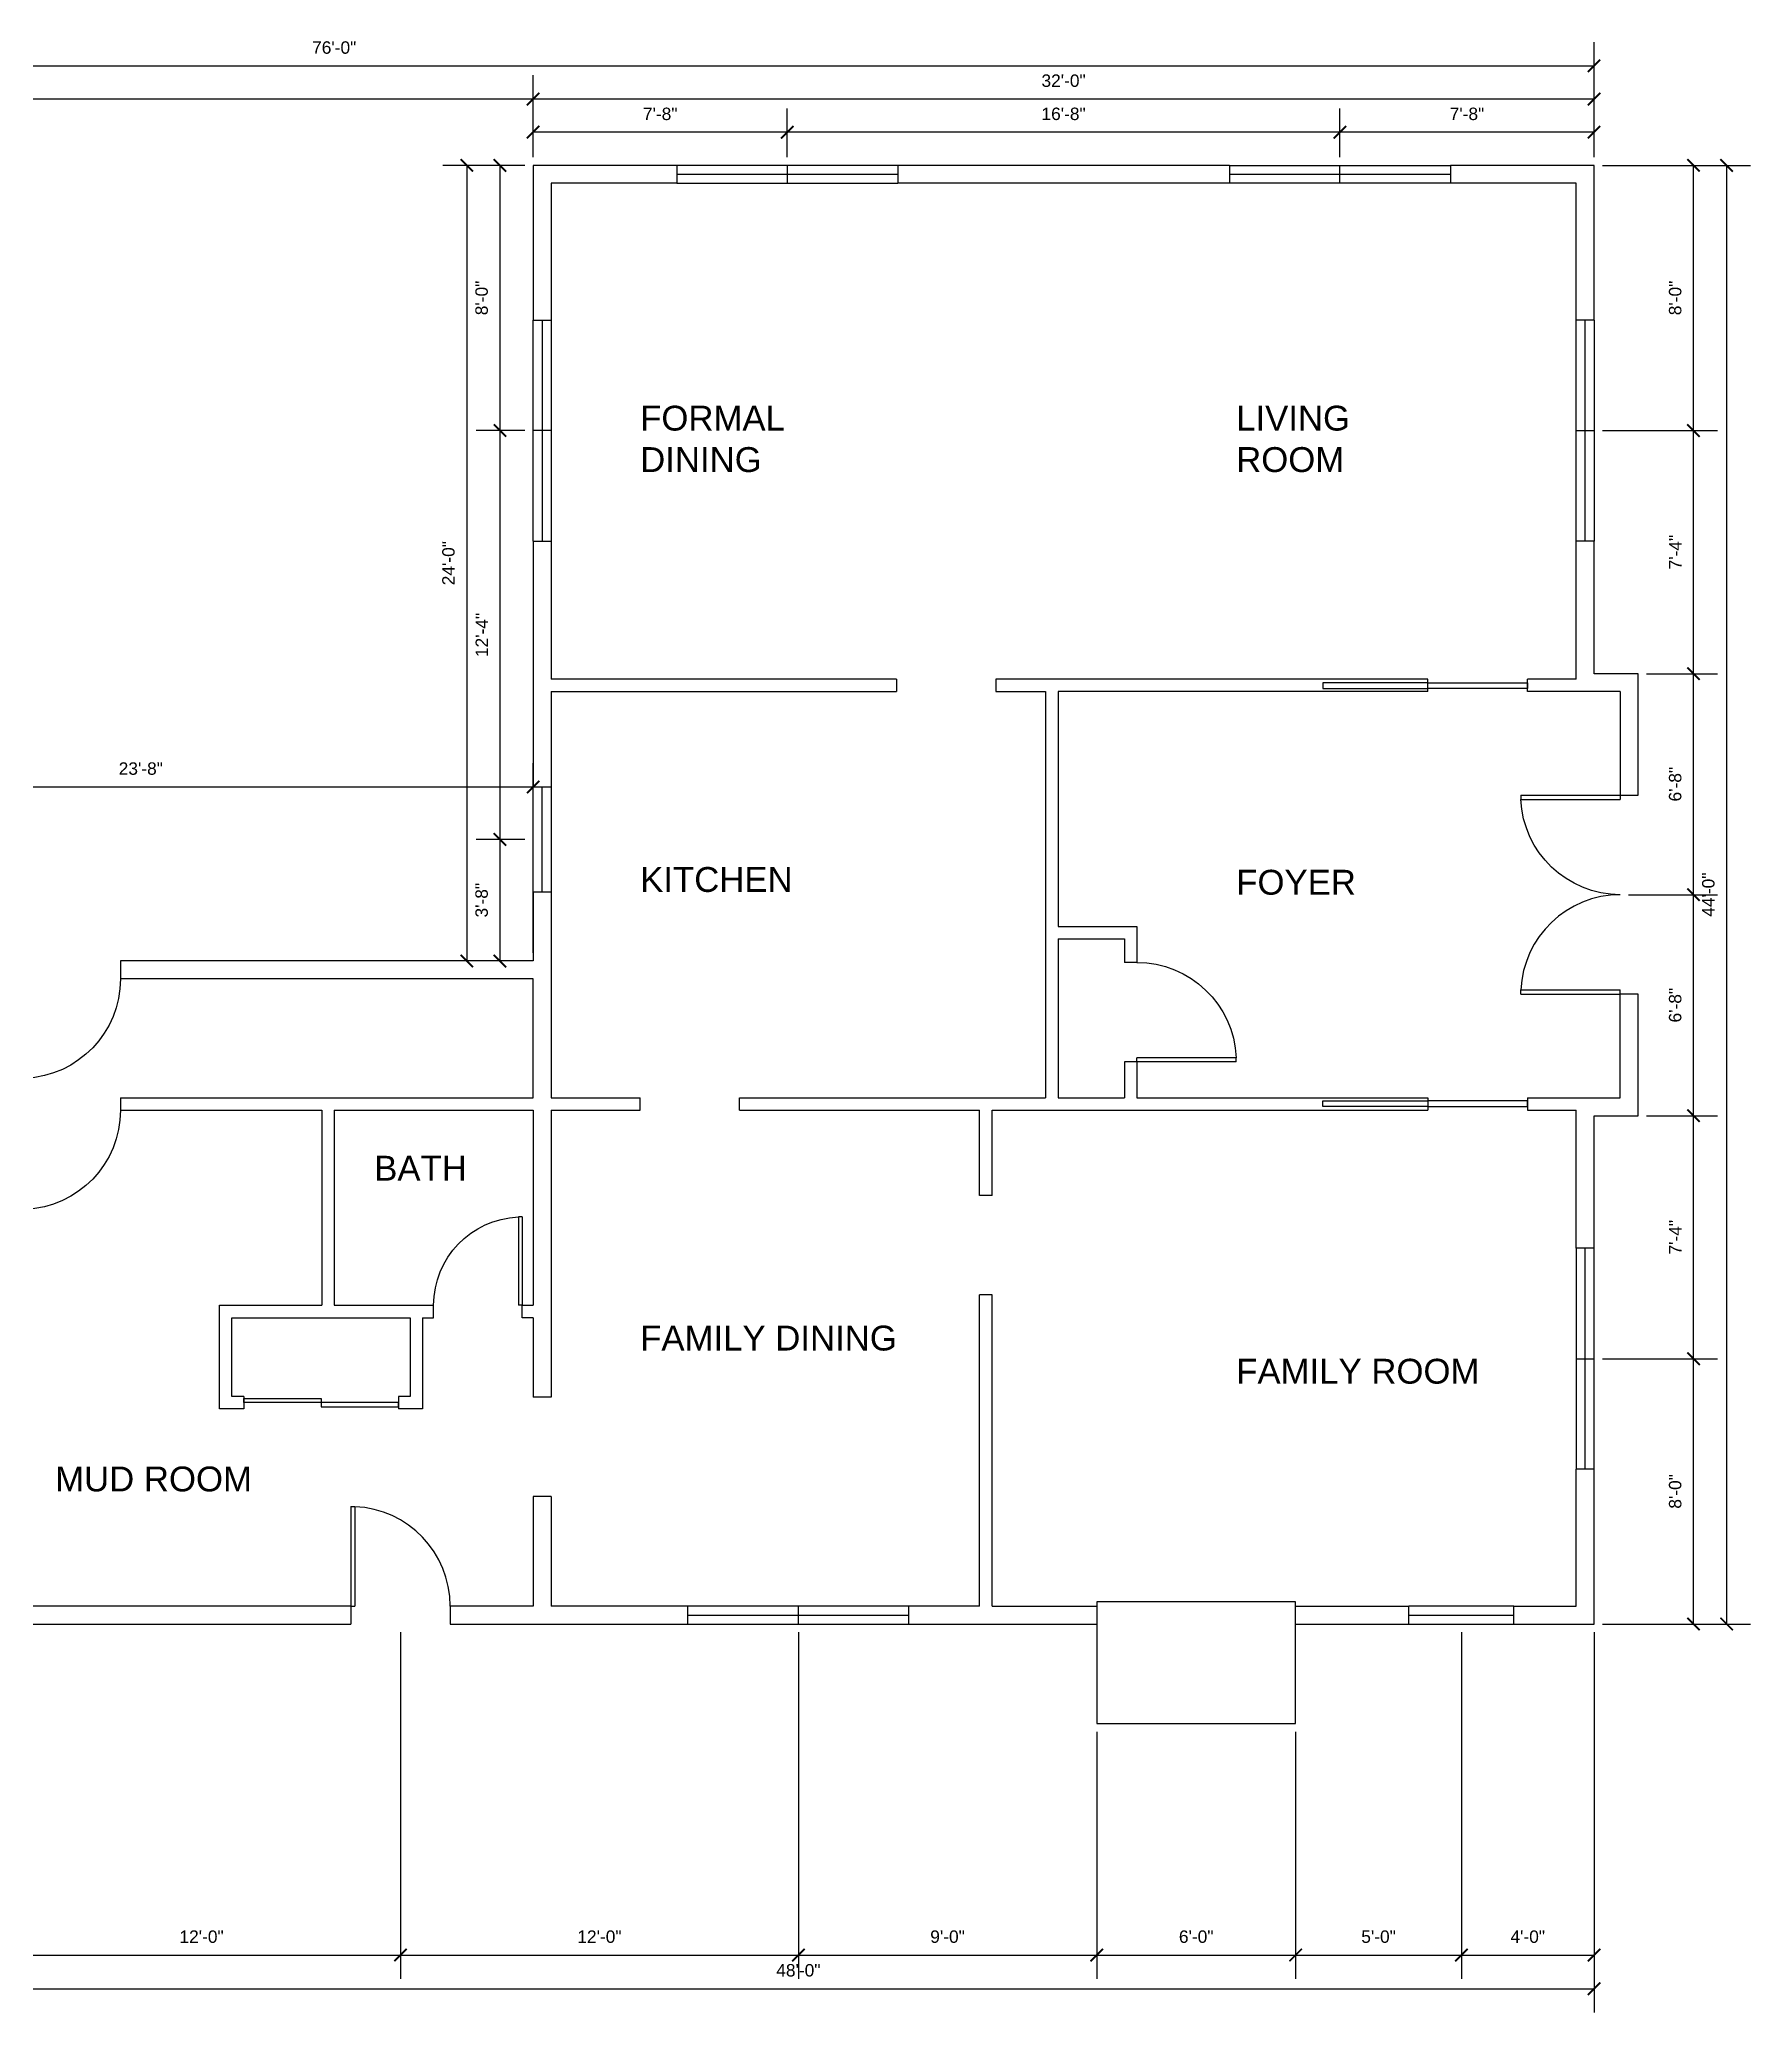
# Model space of a CAD drawing. Header units: inches. Extents: x -562 to 441, y -669 to 46.
# Drawn here: x -179 to 441, y -669 to 46 of the extents above; entities that cross this region are included whole.
import ezdxf

# ---------------------------------------------------------------- set-up
doc = ezdxf.new("R2010")
doc.units = ezdxf.units.IN
doc.header["$MEASUREMENT"] = 0
for name, color, linetype in [('a-door', 2, 'Continuous'), ('flr-1', 201, 'Continuous'), ('flr-1-a-anno-dims', 30, 'Continuous'), ('flr-1-a-anno-text', 4, 'Continuous'), ('flr-1-a-glaz', 2, 'Continuous'), ('flr-1-a-glaz-sill', 1, 'Continuous')]:
    doc.layers.add(name, color=color, linetype=linetype)
doc.styles.add('Roman', font='arial.ttf')
doc.dimstyles.get("Standard").update_dxf_attribs({"dimtxt": 0.09375, "dimasz": 0.09375, "dimexe": 0.18, "dimexo": 0.0625, "dimgap": 0.09, "dimtad": 1, "dimdec": 6, "dimzin": 3, "dimdsep": 46, "dimlunit": 4, "dimtxsty": 'Roman', "dimblk": 'ARCHTICK', "dimcen": 0.09, "dimclrd": 256, "dimclre": 256, "dimclrt": 256, "dimadec": 0, "dimazin": 0, "dimtfac": 1, "dimtdec": 6, "dimtofl": 0, "dimtmove": 2, "dimatfit": 3, "dimfxl": 1, "dimtolj": 1, "dimtzin": 0, "dimlwd": -1, "dimlwe": -1, "dimarcsym": 0})

# ---------------------------------------------------------------- blocks, each defined once
blk = doc.blocks.new('DR-36')
for p, q in [((0, 36), (0, 0)), ((0, 36), (1.5, 36)), ((1.5, 36), (1.5, 0)), ((0, 0), (1.5, 0))]:
    blk.add_line(p, q)
blk.add_arc((0, 0), 36, 0, 87.61406)
blk = doc.blocks.new('pocket-48')
for p, q in [((-36, 1.375), (-36, 3.375)), ((-36, 3.375), (0, 3.375)), ((0, 1.375), (-36, 1.375)), ((38, 3.375), (0, 3.375)), ((0, 3.375), (0, 1.375)), ((0, 1.375), (38, 1.375)), ((0, 1.375), (0, 0)), ((38, 1.375), (38, 3.375))]:
    blk.add_line(p, q)
blk = doc.blocks.new('_ArchTick')
at = {"color": 0, "linetype": 'ByBlock', "const_width": 0.15}
blk.add_lwpolyline([(-0.5, -0.5), (0.5, 0.5)], dxfattribs=at)
blk = doc.blocks.new('*D21')
at = {"layer": 'Defpoints', "color": 0, "transparency": 16777216}
for p in [(384, 36), (384, 0), (-528, -288)]:
    blk.add_point(p, dxfattribs=at)
at = {"layer": 'flr-1-a-anno-dims', "transparency": 16777216}
for p, q in [((-528, -285), (-528, 44.64)), ((384, 3), (384, 44.64)), ((-528, 36), (384, 36))]:
    blk.add_line(p, q, dxfattribs=at)
at = {"layer": 'flr-1-a-anno-dims', "transparency": 16777216, "xscale": 4.5, "yscale": 4.5, "zscale": 4.5, "rotation": 180}
blk.add_blockref('_ArchTick', (-528, 36), dxfattribs=at)
at = {"layer": 'flr-1-a-anno-dims', "transparency": 16777216, "xscale": 4.5, "yscale": 4.5, "zscale": 4.5}
blk.add_blockref('_ArchTick', (384, 36), dxfattribs=at)
at = {"layer": 'flr-1-a-anno-dims', "transparency": 16777216, "insert": (-72, 42.62), "char_height": 4.5, "attachment_point": 5, "style": 'Roman'}
blk.add_mtext('\\A1;76\'-0"', dxfattribs=at)
blk = doc.blocks.new('*D22')
at = {"layer": 'Defpoints', "color": 0, "transparency": 16777216}
for p in [(0, 24), (0, 0), (384, 0)]:
    blk.add_point(p, dxfattribs=at)
at = {"layer": 'flr-1-a-anno-dims', "transparency": 16777216}
for p, q in [((0, 3), (0, 32.64)), ((384, 3), (384, 32.64)), ((384, 24), (0, 24))]:
    blk.add_line(p, q, dxfattribs=at)
at = {"layer": 'flr-1-a-anno-dims', "transparency": 16777216, "xscale": 4.5, "yscale": 4.5, "zscale": 4.5, "rotation": 180}
blk.add_blockref('_ArchTick', (0, 24), dxfattribs=at)
at = {"layer": 'flr-1-a-anno-dims', "transparency": 16777216, "xscale": 4.5, "yscale": 4.5, "zscale": 4.5}
blk.add_blockref('_ArchTick', (384, 24), dxfattribs=at)
at = {"layer": 'flr-1-a-anno-dims', "transparency": 16777216, "insert": (192, 30.62), "char_height": 4.5, "attachment_point": 5, "style": 'Roman'}
blk.add_mtext('\\A1;32\'-0"', dxfattribs=at)
blk = doc.blocks.new('*D23')
at = {"layer": 'Defpoints', "color": 0, "transparency": 16777216}
for p in [(-528, 24), (0, 0), (-528, -288)]:
    blk.add_point(p, dxfattribs=at)
at = {"layer": 'flr-1-a-anno-dims', "transparency": 16777216}
for p, q in [((-528, -285), (-528, 32.64)), ((0, 3), (0, 32.64)), ((0, 24), (-528, 24))]:
    blk.add_line(p, q, dxfattribs=at)
at = {"layer": 'flr-1-a-anno-dims', "transparency": 16777216, "xscale": 4.5, "yscale": 4.5, "zscale": 4.5, "rotation": 180}
blk.add_blockref('_ArchTick', (-528, 24), dxfattribs=at)
at = {"layer": 'flr-1-a-anno-dims', "transparency": 16777216, "xscale": 4.5, "yscale": 4.5, "zscale": 4.5}
blk.add_blockref('_ArchTick', (0, 24), dxfattribs=at)
at = {"layer": 'flr-1-a-anno-dims', "transparency": 16777216, "insert": (-264, 30.62), "char_height": 4.5, "attachment_point": 5, "style": 'Roman'}
blk.add_mtext('\\A1;44\'-0"', dxfattribs=at)
blk = doc.blocks.new('*D24')
at = {"layer": 'Defpoints', "color": 0, "transparency": 16777216}
for p in [(292, 12), (292, 0), (384, 0)]:
    blk.add_point(p, dxfattribs=at)
at = {"layer": 'flr-1-a-anno-dims', "transparency": 16777216}
for p, q in [((292, 3), (292, 20.64)), ((384, 3), (384, 20.64)), ((384, 12), (292, 12))]:
    blk.add_line(p, q, dxfattribs=at)
at = {"layer": 'flr-1-a-anno-dims', "transparency": 16777216, "xscale": 4.5, "yscale": 4.5, "zscale": 4.5, "rotation": 180}
blk.add_blockref('_ArchTick', (292, 12), dxfattribs=at)
at = {"layer": 'flr-1-a-anno-dims', "transparency": 16777216, "xscale": 4.5, "yscale": 4.5, "zscale": 4.5}
blk.add_blockref('_ArchTick', (384, 12), dxfattribs=at)
at = {"layer": 'flr-1-a-anno-dims', "transparency": 16777216, "insert": (338, 18.62), "char_height": 4.5, "attachment_point": 5, "style": 'Roman'}
blk.add_mtext('\\A1;7\'-8"', dxfattribs=at)
blk = doc.blocks.new('*D25')
at = {"layer": 'Defpoints', "color": 0, "transparency": 16777216}
for p in [(92, 12), (92, 0), (292, 0)]:
    blk.add_point(p, dxfattribs=at)
at = {"layer": 'flr-1-a-anno-dims', "transparency": 16777216}
for p, q in [((92, 3), (92, 20.64)), ((292, 3), (292, 20.64)), ((292, 12), (92, 12))]:
    blk.add_line(p, q, dxfattribs=at)
at = {"layer": 'flr-1-a-anno-dims', "transparency": 16777216, "xscale": 4.5, "yscale": 4.5, "zscale": 4.5, "rotation": 180}
blk.add_blockref('_ArchTick', (92, 12), dxfattribs=at)
at = {"layer": 'flr-1-a-anno-dims', "transparency": 16777216, "xscale": 4.5, "yscale": 4.5, "zscale": 4.5}
blk.add_blockref('_ArchTick', (292, 12), dxfattribs=at)
at = {"layer": 'flr-1-a-anno-dims', "transparency": 16777216, "insert": (192, 18.62), "char_height": 4.5, "attachment_point": 5, "style": 'Roman'}
blk.add_mtext('\\A1;16\'-8"', dxfattribs=at)
blk = doc.blocks.new('*D26')
at = {"layer": 'Defpoints', "color": 0, "transparency": 16777216}
for p in [(0, 12), (0, 0), (92, 0)]:
    blk.add_point(p, dxfattribs=at)
at = {"layer": 'flr-1-a-anno-dims', "transparency": 16777216}
for p, q in [((0, 3), (0, 20.64)), ((92, 3), (92, 20.64)), ((92, 12), (0, 12))]:
    blk.add_line(p, q, dxfattribs=at)
at = {"layer": 'flr-1-a-anno-dims', "transparency": 16777216, "xscale": 4.5, "yscale": 4.5, "zscale": 4.5, "rotation": 180}
blk.add_blockref('_ArchTick', (0, 12), dxfattribs=at)
at = {"layer": 'flr-1-a-anno-dims', "transparency": 16777216, "xscale": 4.5, "yscale": 4.5, "zscale": 4.5}
blk.add_blockref('_ArchTick', (92, 12), dxfattribs=at)
at = {"layer": 'flr-1-a-anno-dims', "transparency": 16777216, "insert": (46, 18.62), "char_height": 4.5, "attachment_point": 5, "style": 'Roman'}
blk.add_mtext('\\A1;7\'-8"', dxfattribs=at)
blk = doc.blocks.new('*D27')
at = {"layer": 'Defpoints', "color": 0, "transparency": 16777216}
for p in [(384, 0), (384, -528), (432, -528)]:
    blk.add_point(p, dxfattribs=at)
at = {"layer": 'flr-1-a-anno-dims', "transparency": 16777216}
for p, q in [((387, 0), (440.64, 0)), ((432, 0), (432, -528)), ((387, -528), (440.64, -528))]:
    blk.add_line(p, q, dxfattribs=at)
at = {"layer": 'flr-1-a-anno-dims', "transparency": 16777216, "xscale": 4.5, "yscale": 4.5, "zscale": 4.5}
for p, rotation in [((432, 0), 90), ((432, -528), 270)]:
    blk.add_blockref('_ArchTick', p, dxfattribs=dict(at, rotation=rotation))
at = {"layer": 'flr-1-a-anno-dims', "transparency": 16777216, "insert": (425.38, -264), "char_height": 4.5, "attachment_point": 5, "rotation": 90, "style": 'Roman'}
blk.add_mtext('\\A1;44\'-0"', dxfattribs=at)
blk = doc.blocks.new('*D28')
at = {"layer": 'Defpoints', "color": 0, "transparency": 16777216}
for p in [(384, -432), (420, -432), (384, -528)]:
    blk.add_point(p, dxfattribs=at)
at = {"layer": 'flr-1-a-anno-dims', "transparency": 16777216}
for p, q in [((387, -432), (428.64, -432)), ((420, -528), (420, -432)), ((387, -528), (428.64, -528))]:
    blk.add_line(p, q, dxfattribs=at)
at = {"layer": 'flr-1-a-anno-dims', "transparency": 16777216, "xscale": 4.5, "yscale": 4.5, "zscale": 4.5}
for p, rotation in [((420, -432), 90), ((420, -528), 270)]:
    blk.add_blockref('_ArchTick', p, dxfattribs=dict(at, rotation=rotation))
at = {"layer": 'flr-1-a-anno-dims', "transparency": 16777216, "insert": (413.38, -480), "char_height": 4.5, "attachment_point": 5, "rotation": 90, "style": 'Roman'}
blk.add_mtext('\\A1;8\'-0"', dxfattribs=at)
blk = doc.blocks.new('*D29')
at = {"layer": 'Defpoints', "color": 0, "transparency": 16777216}
for p in [(400, -344), (420, -344), (384, -432)]:
    blk.add_point(p, dxfattribs=at)
at = {"layer": 'flr-1-a-anno-dims', "transparency": 16777216}
for p, q in [((403, -344), (428.64, -344)), ((420, -432), (420, -344)), ((387, -432), (428.64, -432))]:
    blk.add_line(p, q, dxfattribs=at)
at = {"layer": 'flr-1-a-anno-dims', "transparency": 16777216, "xscale": 4.5, "yscale": 4.5, "zscale": 4.5}
for p, rotation in [((420, -344), 90), ((420, -432), 270)]:
    blk.add_blockref('_ArchTick', p, dxfattribs=dict(at, rotation=rotation))
at = {"layer": 'flr-1-a-anno-dims', "transparency": 16777216, "insert": (413.43, -388), "char_height": 4.5, "attachment_point": 5, "rotation": 90, "style": 'Roman'}
blk.add_mtext('\\A1;7\'-4"', dxfattribs=at)
blk = doc.blocks.new('*D30')
at = {"layer": 'Defpoints', "color": 0, "transparency": 16777216}
for p in [(393.5, -264), (420, -264), (400, -344)]:
    blk.add_point(p, dxfattribs=at)
at = {"layer": 'flr-1-a-anno-dims', "transparency": 16777216}
for p, q in [((396.5, -264), (428.64, -264)), ((420, -344), (420, -264)), ((403, -344), (428.64, -344))]:
    blk.add_line(p, q, dxfattribs=at)
at = {"layer": 'flr-1-a-anno-dims', "transparency": 16777216, "xscale": 4.5, "yscale": 4.5, "zscale": 4.5}
for p, rotation in [((420, -264), 90), ((420, -344), 270)]:
    blk.add_blockref('_ArchTick', p, dxfattribs=dict(at, rotation=rotation))
at = {"layer": 'flr-1-a-anno-dims', "transparency": 16777216, "insert": (413.38, -304), "char_height": 4.5, "attachment_point": 5, "rotation": 90, "style": 'Roman'}
blk.add_mtext('\\A1;6\'-8"', dxfattribs=at)
blk = doc.blocks.new('*D31')
at = {"layer": 'Defpoints', "color": 0, "transparency": 16777216}
for p in [(400, -184), (420, -184), (393.5, -264)]:
    blk.add_point(p, dxfattribs=at)
at = {"layer": 'flr-1-a-anno-dims', "transparency": 16777216}
for p, q in [((403, -184), (428.64, -184)), ((420, -264), (420, -184)), ((396.5, -264), (428.64, -264))]:
    blk.add_line(p, q, dxfattribs=at)
at = {"layer": 'flr-1-a-anno-dims', "transparency": 16777216, "xscale": 4.5, "yscale": 4.5, "zscale": 4.5}
for p, rotation in [((420, -184), 90), ((420, -264), 270)]:
    blk.add_blockref('_ArchTick', p, dxfattribs=dict(at, rotation=rotation))
at = {"layer": 'flr-1-a-anno-dims', "transparency": 16777216, "insert": (413.38, -224), "char_height": 4.5, "attachment_point": 5, "rotation": 90, "style": 'Roman'}
blk.add_mtext('\\A1;6\'-8"', dxfattribs=at)
blk = doc.blocks.new('*D32')
at = {"layer": 'Defpoints', "color": 0, "transparency": 16777216}
for p in [(384, -96), (420, -96), (400, -184)]:
    blk.add_point(p, dxfattribs=at)
at = {"layer": 'flr-1-a-anno-dims', "transparency": 16777216}
for p, q in [((387, -96), (428.64, -96)), ((420, -184), (420, -96)), ((403, -184), (428.64, -184))]:
    blk.add_line(p, q, dxfattribs=at)
at = {"layer": 'flr-1-a-anno-dims', "transparency": 16777216, "xscale": 4.5, "yscale": 4.5, "zscale": 4.5}
for p, rotation in [((420, -96), 90), ((420, -184), 270)]:
    blk.add_blockref('_ArchTick', p, dxfattribs=dict(at, rotation=rotation))
at = {"layer": 'flr-1-a-anno-dims', "transparency": 16777216, "insert": (413.43, -140), "char_height": 4.5, "attachment_point": 5, "rotation": 90, "style": 'Roman'}
blk.add_mtext('\\A1;7\'-4"', dxfattribs=at)
blk = doc.blocks.new('*D33')
at = {"layer": 'Defpoints', "color": 0, "transparency": 16777216}
for p in [(384, 0), (420, 0), (384, -96)]:
    blk.add_point(p, dxfattribs=at)
at = {"layer": 'flr-1-a-anno-dims', "transparency": 16777216}
for p, q in [((387, 0), (428.64, 0)), ((420, -96), (420, 0)), ((387, -96), (428.64, -96))]:
    blk.add_line(p, q, dxfattribs=at)
at = {"layer": 'flr-1-a-anno-dims', "transparency": 16777216, "xscale": 4.5, "yscale": 4.5, "zscale": 4.5}
for p, rotation in [((420, 0), 90), ((420, -96), 270)]:
    blk.add_blockref('_ArchTick', p, dxfattribs=dict(at, rotation=rotation))
at = {"layer": 'flr-1-a-anno-dims', "transparency": 16777216, "insert": (413.38, -48), "char_height": 4.5, "attachment_point": 5, "rotation": 90, "style": 'Roman'}
blk.add_mtext('\\A1;8\'-0"', dxfattribs=at)
blk = doc.blocks.new('*D35')
at = {"layer": 'Defpoints', "color": 0, "transparency": 16777216}
for p in [(384, -528), (-192, -624), (384, -660)]:
    blk.add_point(p, dxfattribs=at)
at = {"layer": 'flr-1-a-anno-dims', "transparency": 16777216}
for p, q in [((384, -531), (384, -668.64)), ((-192, -627), (-192, -668.64)), ((-192, -660), (384, -660))]:
    blk.add_line(p, q, dxfattribs=at)
at = {"layer": 'flr-1-a-anno-dims', "transparency": 16777216, "xscale": 4.5, "yscale": 4.5, "zscale": 4.5, "rotation": 180}
blk.add_blockref('_ArchTick', (-192, -660), dxfattribs=at)
at = {"layer": 'flr-1-a-anno-dims', "transparency": 16777216, "xscale": 4.5, "yscale": 4.5, "zscale": 4.5}
blk.add_blockref('_ArchTick', (384, -660), dxfattribs=at)
at = {"layer": 'flr-1-a-anno-dims', "transparency": 16777216, "insert": (96, -653.38), "char_height": 4.5, "attachment_point": 5, "style": 'Roman'}
blk.add_mtext('\\A1;48\'-0"', dxfattribs=at)
blk = doc.blocks.new('*D39')
at = {"layer": 'Defpoints', "color": 0, "transparency": 16777216}
for p in [(-48, -528), (-192, -624), (-48, -647.82)]:
    blk.add_point(p, dxfattribs=at)
at = {"layer": 'flr-1-a-anno-dims', "transparency": 16777216}
for p, q in [((-48, -531), (-48, -656.46)), ((-192, -627), (-192, -656.46)), ((-192, -647.82), (-48, -647.82))]:
    blk.add_line(p, q, dxfattribs=at)
at = {"layer": 'flr-1-a-anno-dims', "transparency": 16777216, "xscale": 4.5, "yscale": 4.5, "zscale": 4.5, "rotation": 180}
blk.add_blockref('_ArchTick', (-192, -647.82), dxfattribs=at)
at = {"layer": 'flr-1-a-anno-dims', "transparency": 16777216, "xscale": 4.5, "yscale": 4.5, "zscale": 4.5}
blk.add_blockref('_ArchTick', (-48, -647.82), dxfattribs=at)
at = {"layer": 'flr-1-a-anno-dims', "transparency": 16777216, "insert": (-120, -641.2), "char_height": 4.5, "attachment_point": 5, "style": 'Roman'}
blk.add_mtext('\\A1;12\'-0"', dxfattribs=at)
blk = doc.blocks.new('*D40')
at = {"layer": 'Defpoints', "color": 0, "transparency": 16777216}
for p in [(-48, -528), (96, -528), (96, -647.82)]:
    blk.add_point(p, dxfattribs=at)
at = {"layer": 'flr-1-a-anno-dims', "transparency": 16777216}
for p, q in [((-48, -531), (-48, -656.46)), ((96, -531), (96, -656.46)), ((-48, -647.82), (96, -647.82))]:
    blk.add_line(p, q, dxfattribs=at)
at = {"layer": 'flr-1-a-anno-dims', "transparency": 16777216, "xscale": 4.5, "yscale": 4.5, "zscale": 4.5, "rotation": 180}
blk.add_blockref('_ArchTick', (-48, -647.82), dxfattribs=at)
at = {"layer": 'flr-1-a-anno-dims', "transparency": 16777216, "xscale": 4.5, "yscale": 4.5, "zscale": 4.5}
blk.add_blockref('_ArchTick', (96, -647.82), dxfattribs=at)
at = {"layer": 'flr-1-a-anno-dims', "transparency": 16777216, "insert": (24, -641.2), "char_height": 4.5, "attachment_point": 5, "style": 'Roman'}
blk.add_mtext('\\A1;12\'-0"', dxfattribs=at)
blk = doc.blocks.new('*D41')
at = {"layer": 'Defpoints', "color": 0, "transparency": 16777216}
for p in [(96, -528), (204, -564), (204, -647.82)]:
    blk.add_point(p, dxfattribs=at)
at = {"layer": 'flr-1-a-anno-dims', "transparency": 16777216}
for p, q in [((96, -531), (96, -656.46)), ((204, -567), (204, -656.46)), ((96, -647.82), (204, -647.82))]:
    blk.add_line(p, q, dxfattribs=at)
at = {"layer": 'flr-1-a-anno-dims', "transparency": 16777216, "xscale": 4.5, "yscale": 4.5, "zscale": 4.5, "rotation": 180}
blk.add_blockref('_ArchTick', (96, -647.82), dxfattribs=at)
at = {"layer": 'flr-1-a-anno-dims', "transparency": 16777216, "xscale": 4.5, "yscale": 4.5, "zscale": 4.5}
blk.add_blockref('_ArchTick', (204, -647.82), dxfattribs=at)
at = {"layer": 'flr-1-a-anno-dims', "transparency": 16777216, "insert": (150, -641.2), "char_height": 4.5, "attachment_point": 5, "style": 'Roman'}
blk.add_mtext('\\A1;9\'-0"', dxfattribs=at)
blk = doc.blocks.new('*D42')
at = {"layer": 'Defpoints', "color": 0, "transparency": 16777216}
for p in [(204, -564), (276, -564), (276, -647.82)]:
    blk.add_point(p, dxfattribs=at)
at = {"layer": 'flr-1-a-anno-dims', "transparency": 16777216}
for p, q in [((204, -567), (204, -656.46)), ((276, -567), (276, -656.46)), ((204, -647.82), (276, -647.82))]:
    blk.add_line(p, q, dxfattribs=at)
at = {"layer": 'flr-1-a-anno-dims', "transparency": 16777216, "xscale": 4.5, "yscale": 4.5, "zscale": 4.5, "rotation": 180}
blk.add_blockref('_ArchTick', (204, -647.82), dxfattribs=at)
at = {"layer": 'flr-1-a-anno-dims', "transparency": 16777216, "xscale": 4.5, "yscale": 4.5, "zscale": 4.5}
blk.add_blockref('_ArchTick', (276, -647.82), dxfattribs=at)
at = {"layer": 'flr-1-a-anno-dims', "transparency": 16777216, "insert": (240, -641.2), "char_height": 4.5, "attachment_point": 5, "style": 'Roman'}
blk.add_mtext('\\A1;6\'-0"', dxfattribs=at)
blk = doc.blocks.new('*D43')
at = {"layer": 'Defpoints', "color": 0, "transparency": 16777216}
for p in [(336, -528), (276, -564), (336, -647.82)]:
    blk.add_point(p, dxfattribs=at)
at = {"layer": 'flr-1-a-anno-dims', "transparency": 16777216}
for p, q in [((336, -531), (336, -656.46)), ((276, -567), (276, -656.46)), ((276, -647.82), (336, -647.82))]:
    blk.add_line(p, q, dxfattribs=at)
at = {"layer": 'flr-1-a-anno-dims', "transparency": 16777216, "xscale": 4.5, "yscale": 4.5, "zscale": 4.5, "rotation": 180}
blk.add_blockref('_ArchTick', (276, -647.82), dxfattribs=at)
at = {"layer": 'flr-1-a-anno-dims', "transparency": 16777216, "xscale": 4.5, "yscale": 4.5, "zscale": 4.5}
blk.add_blockref('_ArchTick', (336, -647.82), dxfattribs=at)
at = {"layer": 'flr-1-a-anno-dims', "transparency": 16777216, "insert": (306, -641.2), "char_height": 4.5, "attachment_point": 5, "style": 'Roman'}
blk.add_mtext('\\A1;5\'-0"', dxfattribs=at)
blk = doc.blocks.new('*D44')
at = {"layer": 'Defpoints', "color": 0, "transparency": 16777216}
for p in [(336, -528), (384, -528), (384, -647.82)]:
    blk.add_point(p, dxfattribs=at)
at = {"layer": 'flr-1-a-anno-dims', "transparency": 16777216}
for p, q in [((336, -531), (336, -656.46)), ((384, -531), (384, -656.46)), ((336, -647.82), (384, -647.82))]:
    blk.add_line(p, q, dxfattribs=at)
at = {"layer": 'flr-1-a-anno-dims', "transparency": 16777216, "xscale": 4.5, "yscale": 4.5, "zscale": 4.5, "rotation": 180}
blk.add_blockref('_ArchTick', (336, -647.82), dxfattribs=at)
at = {"layer": 'flr-1-a-anno-dims', "transparency": 16777216, "xscale": 4.5, "yscale": 4.5, "zscale": 4.5}
blk.add_blockref('_ArchTick', (384, -647.82), dxfattribs=at)
at = {"layer": 'flr-1-a-anno-dims', "transparency": 16777216, "insert": (360, -641.2), "char_height": 4.5, "attachment_point": 5, "style": 'Roman'}
blk.add_mtext('\\A1;4\'-0"', dxfattribs=at)
blk = doc.blocks.new('*D48')
at = {"layer": 'Defpoints', "color": 0, "transparency": 16777216}
for p in [(0, 0), (-24, -288), (0, -288)]:
    blk.add_point(p, dxfattribs=at)
at = {"layer": 'flr-1-a-anno-dims', "transparency": 16777216}
for p, q in [((-3, 0), (-32.64, 0)), ((-24, 0), (-24, -288)), ((-3, -288), (-32.64, -288))]:
    blk.add_line(p, q, dxfattribs=at)
at = {"layer": 'flr-1-a-anno-dims', "transparency": 16777216, "xscale": 4.5, "yscale": 4.5, "zscale": 4.5}
for p, rotation in [((-24, 0), 90), ((-24, -288), 270)]:
    blk.add_blockref('_ArchTick', p, dxfattribs=dict(at, rotation=rotation))
at = {"layer": 'flr-1-a-anno-dims', "transparency": 16777216, "insert": (-30.62, -144), "char_height": 4.5, "attachment_point": 5, "rotation": 90, "style": 'Roman'}
blk.add_mtext('\\A1;24\'-0"', dxfattribs=at)
blk = doc.blocks.new('*D49')
at = {"layer": 'Defpoints', "color": 0, "transparency": 16777216}
for p in [(0, 0), (-12, -96), (0, -96)]:
    blk.add_point(p, dxfattribs=at)
at = {"layer": 'flr-1-a-anno-dims', "transparency": 16777216}
for p, q in [((-3, 0), (-20.64, 0)), ((-12, 0), (-12, -96)), ((-3, -96), (-20.64, -96))]:
    blk.add_line(p, q, dxfattribs=at)
at = {"layer": 'flr-1-a-anno-dims', "transparency": 16777216, "xscale": 4.5, "yscale": 4.5, "zscale": 4.5}
for p, rotation in [((-12, 0), 90), ((-12, -96), 270)]:
    blk.add_blockref('_ArchTick', p, dxfattribs=dict(at, rotation=rotation))
at = {"layer": 'flr-1-a-anno-dims', "transparency": 16777216, "insert": (-18.62, -48), "char_height": 4.5, "attachment_point": 5, "rotation": 90, "style": 'Roman'}
blk.add_mtext('\\A1;8\'-0"', dxfattribs=at)
blk = doc.blocks.new('*D50')
at = {"layer": 'Defpoints', "color": 0, "transparency": 16777216}
for p in [(0, -96), (-12, -244), (0, -244)]:
    blk.add_point(p, dxfattribs=at)
at = {"layer": 'flr-1-a-anno-dims', "transparency": 16777216}
for p, q in [((-3, -96), (-20.64, -96)), ((-12, -96), (-12, -244)), ((-3, -244), (-20.64, -244))]:
    blk.add_line(p, q, dxfattribs=at)
at = {"layer": 'flr-1-a-anno-dims', "transparency": 16777216, "xscale": 4.5, "yscale": 4.5, "zscale": 4.5}
for p, rotation in [((-12, -96), 90), ((-12, -244), 270)]:
    blk.add_blockref('_ArchTick', p, dxfattribs=dict(at, rotation=rotation))
at = {"layer": 'flr-1-a-anno-dims', "transparency": 16777216, "insert": (-18.58, -170), "char_height": 4.5, "attachment_point": 5, "rotation": 90, "style": 'Roman'}
blk.add_mtext('\\A1;12\'-4"', dxfattribs=at)
blk = doc.blocks.new('*D51')
at = {"layer": 'Defpoints', "color": 0, "transparency": 16777216}
for p in [(0, -244), (-12, -288), (0, -288)]:
    blk.add_point(p, dxfattribs=at)
at = {"layer": 'flr-1-a-anno-dims', "transparency": 16777216}
for p, q in [((-3, -244), (-20.64, -244)), ((-12, -244), (-12, -288)), ((-3, -288), (-20.64, -288))]:
    blk.add_line(p, q, dxfattribs=at)
at = {"layer": 'flr-1-a-anno-dims', "transparency": 16777216, "xscale": 4.5, "yscale": 4.5, "zscale": 4.5}
for p, rotation in [((-12, -244), 90), ((-12, -288), 270)]:
    blk.add_blockref('_ArchTick', p, dxfattribs=dict(at, rotation=rotation))
at = {"layer": 'flr-1-a-anno-dims', "transparency": 16777216, "insert": (-18.62, -266), "char_height": 4.5, "attachment_point": 5, "rotation": 90, "style": 'Roman'}
blk.add_mtext('\\A1;3\'-8"', dxfattribs=at)
blk = doc.blocks.new('*D54')
at = {"layer": 'Defpoints', "color": 0, "transparency": 16777216}
for p in [(0, -225), (-284, -288), (0, -288)]:
    blk.add_point(p, dxfattribs=at)
at = {"layer": 'flr-1-a-anno-dims', "transparency": 16777216}
for p, q in [((-284, -285), (-284, -216.36)), ((0, -285), (0, -216.36)), ((-284, -225), (0, -225))]:
    blk.add_line(p, q, dxfattribs=at)
at = {"layer": 'flr-1-a-anno-dims', "transparency": 16777216, "xscale": 4.5, "yscale": 4.5, "zscale": 4.5, "rotation": 180}
blk.add_blockref('_ArchTick', (-284, -225), dxfattribs=at)
at = {"layer": 'flr-1-a-anno-dims', "transparency": 16777216, "xscale": 4.5, "yscale": 4.5, "zscale": 4.5}
blk.add_blockref('_ArchTick', (0, -225), dxfattribs=at)
at = {"layer": 'flr-1-a-anno-dims', "transparency": 16777216, "insert": (-142, -218.38), "char_height": 4.5, "attachment_point": 5, "style": 'Roman'}
blk.add_mtext('\\A1;23\'-8"', dxfattribs=at)

msp = doc.modelspace()

# ---------------------------------------------------------------- linework, layer by layer
at = {"layer": 'a-door'}
for p, q in [((-104.75, -447.875), (-104.75, -446.375)), ((-104.75, -446.375), (-76.75, -446.375)), ((-48.75, -447.875), (-104.75, -447.875)), ((-76.75, -446.375), (-76.75, -449.375)), ((-76.75, -449.375), (-48.75, -449.375)), ((-48.75, -449.375), (-48.75, -447.875))]:
    msp.add_line(p, q, dxfattribs=at)
at = {"layer": 'flr-1'}
for p, q in [((0, 0), (0, -56)), ((52, 0), (0, 0)), ((52, 0), (52, -6.5)), ((132, 0), (132, -6.5)), ((252, 0), (132, 0)), ((252, 0), (252, -6.5)), ((384, 0), (332, 0)), ((332, 0), (332, -6.5)), ((384, -56), (384, 0)), ((6.5, -6.5), (6.5, -56)), ((52, -6.5), (6.5, -6.5)), ((252, -6.5), (132, -6.5)), ((377.5, -6.5), (332, -6.5)), ((377.5, -56), (377.5, -6.5)), ((0, -56), (6.5, -56)), ((384, -56), (377.5, -56)), ((0, -136), (6.5, -136)), ((0, -136), (0, -225)), ((6.5, -136), (6.5, -186)), ((377.5, -186), (377.5, -136)), ((384, -136), (377.5, -136)), ((384, -184), (384, -136)), ((400, -184), (384, -184)), ((400, -228), (400, -184)), ((131.5, -186), (6.5, -186)), ((6.5, -190.5), (131.5, -190.5)), ((6.5, -190.5), (6.5, -225)), ((131.5, -186), (131.5, -190.5)), ((167.5, -186), (167.5, -190.5)), ((323.875, -186), (167.5, -186)), ((167.5, -190.5), (185.5, -190.5)), ((185.5, -190.5), (185.5, -337.5)), ((190, -190.5), (190, -275.5)), ((323.875, -190.5), (190, -190.5)), ((323.875, -190.5), (323.875, -186)), ((377.5, -186), (359.875, -186)), ((359.875, -190.5), (359.875, -186)), ((393.5, -190.5), (359.875, -190.5)), ((393.5, -190.5), (393.5, -228)), ((0, -225), (6.5, -225)), ((393.5, -228), (400, -228)), ((0, -263), (6.5, -263)), ((0, -263), (0, -288)), ((6.5, -263), (6.5, -337.5)), ((190, -275.5), (218.5, -275.5)), ((218.5, -275.5), (218.5, -288.5)), ((190, -280), (214, -280)), ((190, -280), (190, -337.5)), ((214, -280), (214, -288.5)), ((0, -288), (-149.375, -288)), ((-149.375, -288), (-149.375, -294.5)), ((218.5, -288.5), (214, -288.5)), ((0, -294.5), (-149.375, -294.5)), ((0, -337.5), (0, -294.5)), ((393.5, -337.5), (393.5, -300)), ((400, -300), (393.5, -300)), ((400, -344), (400, -300)), ((218.5, -324.5), (214, -324.5)), ((214, -324.5), (214, -337.5)), ((218.5, -324.5), (218.5, -337.5)), ((-149.375, -337.5), (-149.375, -342)), ((-149.375, -337.5), (0, -337.5)), ((-149.375, -342), (-76.5, -342)), ((-76.5, -342), (-76.5, -412.625)), ((-72, -342), (-72, -412.625)), ((-72, -342), (0, -342)), ((0, -342), (0, -412.625)), ((6.5, -337.5), (38.75, -337.5)), ((6.5, -342), (6.5, -445.875)), ((6.5, -342), (38.75, -342)), ((38.75, -342), (38.75, -337.5)), ((74.75, -342), (74.75, -337.5)), ((74.75, -337.5), (185.5, -337.5)), ((74.75, -342), (161.625, -342)), ((161.625, -372.875), (161.625, -342)), ((166.125, -342), (323.875, -342)), ((166.125, -372.875), (166.125, -342)), ((190, -337.5), (214, -337.5)), ((218.5, -337.5), (323.875, -337.5)), ((323.875, -337.5), (323.875, -342)), ((359.875, -337.5), (359.875, -342)), ((359.875, -337.5), (393.5, -337.5)), ((359.875, -342), (377.5, -342)), ((377.5, -392), (377.5, -342)), ((384, -344), (400, -344)), ((384, -392), (384, -344)), ((166.125, -372.875), (161.625, -372.875)), ((384, -392), (377.5, -392)), ((-113.5, -450.125), (-113.5, -412.625)), ((-113.5, -412.625), (-76.5, -412.625)), ((-72, -412.625), (-36, -412.625)), ((-36, -417.125), (-36, -412.625)), ((-4, -412.625), (0, -412.625)), ((-4, -417.125), (-4, -412.625)), ((161.625, -521.5), (161.625, -408.875)), ((166.125, -408.875), (161.625, -408.875)), ((166.125, -521.5), (166.125, -408.875)), ((-109, -417.125), (-44.5, -417.125)), ((-109, -445.625), (-109, -417.125)), ((-44.5, -417.125), (-44.5, -445.625)), ((-40, -417.125), (-36, -417.125)), ((-40, -417.125), (-40, -450.125)), ((0, -417.125), (-4, -417.125)), ((0, -417.125), (0, -445.875)), ((-104.75, -445.625), (-109, -445.625)), ((-104.75, -445.625), (-104.75, -450.125)), ((-44.5, -445.625), (-48.75, -445.625)), ((-48.75, -445.625), (-48.75, -450.125)), ((6.5, -445.875), (0, -445.875)), ((-104.75, -450.125), (-113.5, -450.125)), ((-40, -450.125), (-48.75, -450.125)), ((377.5, -521.5), (377.5, -472)), ((384, -472), (377.5, -472)), ((384, -528), (384, -472)), ((6.5, -481.875), (0, -481.875)), ((0, -481.875), (0, -521.5)), ((6.5, -481.875), (6.5, -521.5)), ((204, -520), (204, -564)), ((276, -520), (204, -520)), ((276, -564), (276, -520)), ((-66, -521.5), (-192, -521.5)), ((-192, -528), (-66, -528)), ((-66, -521.5), (-66, -528)), ((0, -521.5), (-30, -521.5)), ((-30, -521.5), (-30, -528)), ((-30, -528), (56, -528)), ((56, -521.5), (6.5, -521.5)), ((56, -528), (56, -521.5)), ((161.625, -521.5), (136, -521.5)), ((136, -528), (136, -521.5)), ((136, -528), (204, -528)), ((166.125, -521.5), (204, -521.5)), ((276, -521.5), (317, -521.5)), ((276, -528), (317, -528)), ((317, -528), (317, -521.5)), ((355, -528), (355, -521.5)), ((355, -521.5), (377.5, -521.5)), ((355, -528), (384, -528)), ((204, -564), (276, -564))]:
    msp.add_line(p, q, dxfattribs=at)
at = {"layer": 'flr-1-a-glaz'}
for p, q in [((92, 0), (92, -6.5)), ((292, -6.5), (292, 0)), ((52, -3.25), (132, -3.25)), ((252, -3.25), (332, -3.25)), ((3.25, -56), (3.25, -136)), ((380.75, -136), (380.75, -56)), ((6.5, -96), (0, -96)), ((377.5, -96), (384, -96)), ((3.25, -263), (3.25, -225)), ((380.75, -472), (380.75, -392)), ((377.5, -432), (384, -432)), ((56, -524.75), (136, -524.75)), ((96, -528), (96, -521.5)), ((317, -524.75), (355, -524.75))]:
    msp.add_line(p, q, dxfattribs=at)
at = {"layer": 'flr-1-a-glaz-sill'}
for p, q in [((132, 0), (52, 0)), ((252, 0), (332, 0)), ((52, -6.5), (132, -6.5)), ((332, -6.5), (252, -6.5)), ((0, -136), (0, -56)), ((6.5, -56), (6.5, -136)), ((377.5, -136), (377.5, -56)), ((384, -56), (384, -136)), ((0, -263), (0, -225)), ((6.5, -225), (6.5, -263)), ((377.5, -392), (377.5, -472)), ((384, -472), (384, -392)), ((136, -521.5), (56, -521.5)), ((56, -528), (136, -528)), ((355, -521.5), (317, -521.5)), ((317, -528), (355, -528))]:
    msp.add_line(p, q, dxfattribs=at)

# ---------------------------------------------------------------- block references
at = {"layer": 'a-door'}
for name, p, rotation in [('pocket-48', (323.875, -186), 180), ('DR-36', (393.5, -300), 90)]:
    msp.add_blockref(name, p, dxfattribs=dict(at, rotation=rotation))
at = {"layer": 'a-door', "xscale": -1}
for p, rotation in [((393.5, -228), 90), ((218.5, -324.5), 269.9999999999999), ((-185.375, -294.5), 180), ((-185.375, -342), 180)]:
    msp.add_blockref('DR-36', p, dxfattribs=dict(at, rotation=rotation))
msp.add_blockref('pocket-48', (323.875, -342), dxfattribs=at)
at = {"layer": 'a-door', "xscale": -0.8888888888888888, "yscale": 0.8888888888888888, "zscale": 0.8888888888888888}
msp.add_blockref('DR-36', (-4, -412.625), dxfattribs=at)
at = {"layer": 'a-door'}
msp.add_blockref('DR-36', (-66, -521.5), dxfattribs=at)

# ---------------------------------------------------------------- texts
at = {"layer": 'flr-1-a-anno-text', "char_height": 9, "attachment_point": 1, "style": 'Roman'}
for s, width, insert in [('FORMAL\\PDINING', 95.75, (38.75, -87)), ('LIVING\\PROOM', 85.531263575, (254.4687364, -87)), ('KITCHEN', 88.25, (38.75, -254)), ('FOYER', 74, (254.5, -255)), ('BATH', 44.5, (-57.5, -358.5)), ('FAMILY DINING', 101.75, (38.75, -420)), ('FAMILY ROOM', 117, (254.5, -432)), ('MUD ROOM', 86.5, (-173, -471))]:
    msp.add_mtext_dynamic_manual_height_columns(s, width=width, gutter_width=2.5, heights=[0], dxfattribs=dict(at, insert=insert))

# ---------------------------------------------------------------- dimensions: what is measured, and where the dimension line sits
at = {"layer": 'flr-1-a-anno-dims'}
for base, p1, p2, picture, middle in [((384, 36), (-528, -288), (384, 0), '*D21', (-72, 42.6175784447)), ((-528, 24), (0, 0), (-528, -288), '*D23', (-264, 30.6175784447)), ((0, 24), (384, 0), (0, 0), '*D22', (192, 30.6191132)), ((0, 12), (92, 0), (0, 0), '*D26', (46, 18.6175784)), ((92, 12), (292, 0), (92, 0), '*D25', (192, 18.6175784)), ((292, 12), (384, 0), (292, 0), '*D24', (338, 18.6175784)), ((0, -225), (-284, -288), (0, -288), '*D54', (-142, -218.3808868)), ((384, -660), (-192, -624), (384, -528), '*D35', (96, -653.3824215553)), ((-48, -647.82), (-192, -624), (-48, -528), '*D39', (-120, -641.2024216)), ((96, -647.82), (-48, -528), (96, -528), '*D40', (24, -641.2024216)), ((204, -647.82), (96, -528), (204, -564), '*D41', (150, -641.2024216)), ((336, -647.82), (276, -564), (336, -528), '*D43', (306, -641.2024216)), ((384, -647.82), (336, -528), (384, -528), '*D44', (360, -641.2024216)), ((276, -647.82), (204, -564), (276, -564), '*D42', (240, -641.2024216))]:
    dim = msp.add_linear_dim(base=base, p1=p1, p2=p2, dimstyle='Standard', dxfattribs=at)
    dim.commit()
    dim.dimension.update_dxf_attribs({"geometry": picture, "text_midpoint": middle})
for base, p1, p2, picture, middle in [((-24, -288), (0, 0), (0, -288), '*D48', (-30.6175784, -144)), ((-12, -96), (0, 0), (0, -96), '*D49', (-18.6175784, -48)), ((432, -528), (384, 0), (384, -528), '*D27', (425.3824215553, -264)), ((420, 0), (384, -96), (384, 0), '*D33', (413.3824216, -48)), ((-12, -244), (0, -96), (0, -244), '*D50', (-18.5792087, -170)), ((420, -96), (400, -184), (384, -96), '*D32', (413.43, -140)), ((420, -184), (393.5, -264), (400, -184), '*D31', (413.3824216, -224)), ((-12, -288), (0, -244), (0, -288), '*D51', (-18.6191132, -266)), ((420, -264), (400, -344), (393.5, -264), '*D30', (413.3824216, -304)), ((420, -344), (384, -432), (400, -344), '*D29', (413.43, -388)), ((420, -432), (384, -528), (384, -432), '*D28', (413.3824216, -480))]:
    dim = msp.add_linear_dim(base=base, p1=p1, p2=p2, angle=90, dimstyle='Standard', dxfattribs=at)
    dim.commit()
    dim.dimension.update_dxf_attribs({"geometry": picture, "text_midpoint": middle})

doc.saveas('drawing.dxf')
